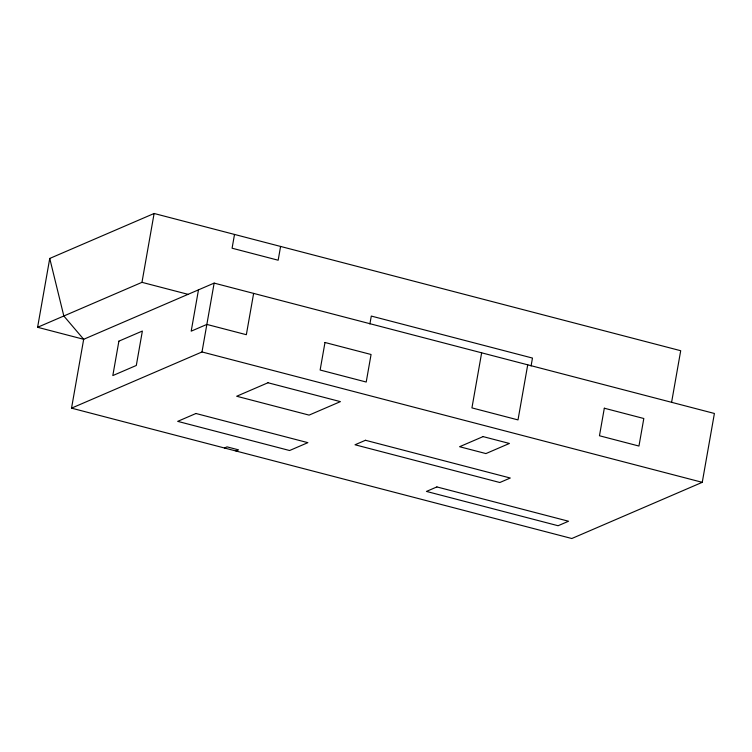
<?xml version="1.0" encoding="UTF-8"?>
<svg xmlns="http://www.w3.org/2000/svg" width="752" height="752" viewBox="0 0 752 752"><rect width="100%" height="100%" fill="white"/><g stroke="black" fill="none" stroke-linecap="round" stroke-linejoin="round"><path stroke-width="1.13" d="M49.745 258.444L63.835 315.99L83.679 339.293L71.534 408.148L571.802 538.517L702.255 482.323L714.4 413.468L214.141 283.109L83.679 339.293L37.6 327.289L49.745 258.444L154.113 213.483L680.701 350.714L671.592 402.348M37.6 327.289L141.968 282.338L154.113 213.483M198.481 289.849L191.196 331.162L206.856 324.422L246.346 334.706L253.631 293.402M71.534 408.148L201.997 351.955L214.141 283.109M234.511 234.436L232.086 248.207L278.165 260.22L280.59 246.449M369.89 323.98L371.291 316.066L532.472 358.065L531.072 365.989M481.647 352.82L471.936 407.894L518.006 419.907L527.725 364.823M224.425 447.995L227.038 446.867L238.534 449.865L235.921 450.984M141.968 282.338L188.047 294.342M201.997 351.955L702.255 482.323M118.891 341.154L112.819 375.577L136.309 365.463L142.372 331.04L118.891 341.154M324.986 342.489L320.136 370.022L366.215 382.035L371.065 354.493L324.986 342.489M604.317 408.214L599.466 435.756L638.956 446.049L643.815 418.507L604.317 408.214M195.952 413.497L177.688 421.364L289.595 450.523L307.859 442.655L195.952 413.497M267.994 382.759L236.683 396.248L309.091 415.113L340.402 401.634L267.994 382.759M365.463 440.277L355.029 444.77L499.836 482.511L510.279 478.018L365.463 440.277M483.075 436.602L459.594 446.716L485.924 453.578L509.405 443.464L483.075 436.602M436.884 486.929L426.45 491.423L558.097 525.733L568.531 521.239L436.884 486.929"/></g></svg>
